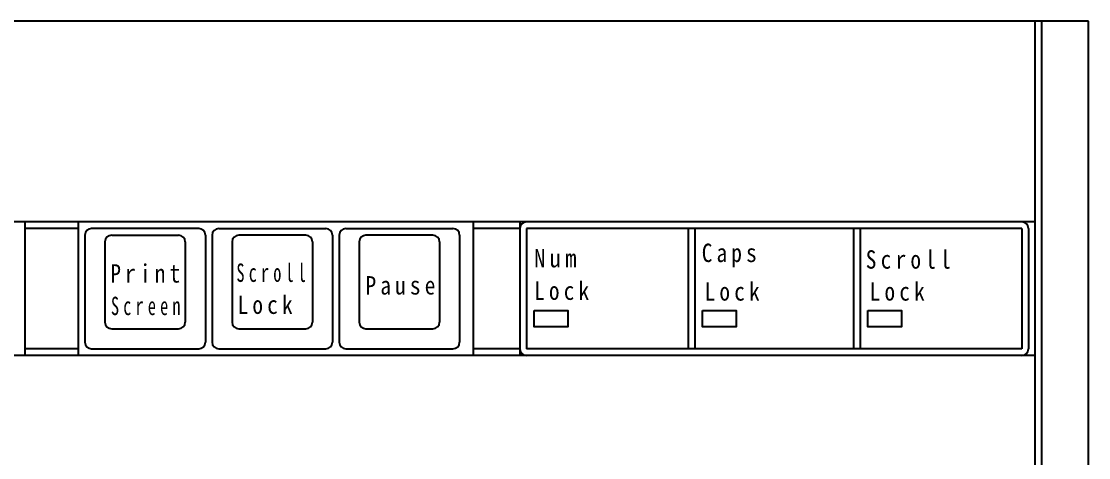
# Model space of a CAD drawing. Units: millimetres, scale not verified. Extents: x -27958 to 16946, y -4245 to 4259.
# Drawn here: x -5048.5 to -4889, y 2631.8 to 2697.1 of the extents above; entities that cross this region are included whole.
import ezdxf

# ---------------------------------------------------------------- set-up
doc = ezdxf.new("R2010")
doc.units = ezdxf.units.MM
doc.header["$LTSCALE"] = 30
doc.layers.add('0-0', color=7, linetype='Continuous', lineweight=35)
doc.styles.add('ＭＳ ゴシック', font='')
doc.styles.get('ＭＳ ゴシック').set_extended_font_data('MS Gothic')

msp = doc.modelspace()

# ---------------------------------------------------------------- linework, layer by layer
at = {"layer": '0-0'}
for p, q in [((-4888.98, 2697.12), (-5340.98, 2697.12)), ((-4896.98, 2630.12), (-4896.98, 2697.12)), ((-4895.98, 2532.12), (-4895.98, 2697.12)), ((-4888.98, 2525.12), (-4888.98, 2697.12)), ((-4896.98, 2667.12), (-5332.98, 2667.12)), ((-5047.98, 2667.12), (-5047.98, 2647.12)), ((-5039.98, 2667.12), (-5039.98, 2647.12)), ((-4980.98, 2667.12), (-4980.98, 2647.12)), ((-4973.98, 2667.12), (-4973.98, 2647.12)), ((-5039.98, 2666.12), (-5047.98, 2666.12)), ((-5021.98, 2666.12), (-5037.98, 2666.12)), ((-5018.98, 2666.12), (-5002.98, 2666.12)), ((-4999.98, 2666.12), (-4983.98, 2666.12)), ((-4973.98, 2666.12), (-4980.98, 2666.12)), ((-4972.98, 2666.12), (-4972.98, 2648.12)), ((-4898.98, 2666.12), (-4972.98, 2666.12)), ((-4948.81, 2666.12), (-4948.81, 2648.12)), ((-4947.81, 2666.12), (-4947.81, 2648.12)), ((-4924.14, 2666.12), (-4924.14, 2648.12)), ((-4923.14, 2666.12), (-4923.14, 2648.12)), ((-4898.98, 2666.12), (-4898.98, 2648.12)), ((-4897.98, 2666.12), (-4897.98, 2648.12)), ((-5038.98, 2665.12), (-5038.98, 2649.12)), ((-5035.98, 2664.12), (-5035.98, 2652.12)), ((-5034.98, 2665.12), (-5024.98, 2665.12)), ((-5023.98, 2664.12), (-5023.98, 2652.12)), ((-5020.98, 2665.12), (-5020.98, 2649.12)), ((-5019.98, 2665.12), (-5019.98, 2649.12)), ((-5016.98, 2664.12), (-5016.98, 2652.12)), ((-5005.98, 2665.12), (-5015.98, 2665.12)), ((-5004.98, 2664.12), (-5004.98, 2652.12)), ((-5001.98, 2665.12), (-5001.98, 2649.12)), ((-5000.98, 2665.12), (-5000.98, 2649.12)), ((-4997.98, 2664.12), (-4997.98, 2652.12)), ((-4986.98, 2665.12), (-4996.98, 2665.12)), ((-4985.98, 2664.12), (-4985.98, 2652.12)), ((-4982.98, 2665.12), (-4982.98, 2649.12)), ((-5034.98, 2651.12), (-5024.98, 2651.12)), ((-5015.98, 2651.12), (-5005.98, 2651.12)), ((-4996.98, 2651.12), (-4986.98, 2651.12)), ((-5039.98, 2648.12), (-5047.98, 2648.12)), ((-5037.98, 2648.12), (-5021.98, 2648.12)), ((-5018.98, 2648.12), (-5002.98, 2648.12)), ((-4999.98, 2648.12), (-4983.98, 2648.12)), ((-4973.98, 2648.12), (-4980.98, 2648.12)), ((-4898.98, 2648.12), (-4972.98, 2648.12)), ((-4896.98, 2647.12), (-5332.98, 2647.12))]:
    msp.add_line(p, q, dxfattribs=at)
for points in [[(-4971.84, 2653.87), (-4966.81, 2653.87), (-4966.81, 2651.43), (-4971.84, 2651.43)], [(-4946.67, 2653.87), (-4941.64, 2653.87), (-4941.64, 2651.43), (-4946.67, 2651.43)], [(-4922, 2653.87), (-4916.97, 2653.87), (-4916.97, 2651.43), (-4922, 2651.43)]]:
    msp.add_lwpolyline(points, close=True, dxfattribs=at)
for centre, start, end in [((-4972.98, 2666.12), 90, 180), ((-4898.98, 2666.12), 0, 90), ((-5037.98, 2665.12), 90, 180), ((-5021.98, 2665.12), 0, 90), ((-5018.98, 2665.12), 90, 180), ((-5002.98, 2665.12), 0, 90), ((-4999.98, 2665.12), 90, 180), ((-4983.98, 2665.12), 0, 90), ((-5034.98, 2664.12), 90, 180), ((-5024.98, 2664.12), 0, 90), ((-5015.98, 2664.12), 90, 180), ((-5005.98, 2664.12), 0, 90), ((-4996.98, 2664.12), 90, 180), ((-4986.98, 2664.12), 0, 90), ((-5034.98, 2652.12), 180, 270), ((-5024.98, 2652.12), 270, 0), ((-5015.98, 2652.12), 180, 270), ((-5005.98, 2652.12), 270, 0), ((-4996.98, 2652.12), 180, 270), ((-4986.98, 2652.12), 270, 0), ((-5037.98, 2649.12), 180, 270), ((-5021.98, 2649.12), 270, 0), ((-5018.98, 2649.12), 180, 270), ((-5002.98, 2649.12), 270, 0), ((-4999.98, 2649.12), 180, 270), ((-4983.98, 2649.12), 270, 0), ((-4972.98, 2648.12), 180, 270), ((-4898.98, 2648.12), 270, 0)]:
    msp.add_arc(centre, 1, start, end, dxfattribs=at)

# ---------------------------------------------------------------- texts
at = {"layer": '0-0', "char_height": 2.749, "attachment_point": 7, "style": 'ＭＳ ゴシック'}
for s, insert in [('\\T1.39;\\W0.85;Caps', (-4946.8, 2660.32)), ('\\T1.38;\\W0.9;Num', (-4971.85, 2660.27)), ('\\T1.4;\\W0.85;Scroll', (-4922.29, 2660.07)), ('\\T1.39;\\W0.85;Print', (-5035.18, 2657.99)), ('\\T1.51;\\W0.65;Scroll', (-5016.34, 2658.09)), ('\\T1.39;\\W0.85;Pause', (-4997.04, 2656.2)), ('\\T1.39;\\W0.85;Lock', (-4971.85, 2655.4)), ('\\T1.39;\\W0.85;Lock', (-4946.37, 2655.29)), ('\\T1.39;\\W0.85;Lock', (-4921.7, 2655.29)), ('\\T1.51;\\W0.65;Screen', (-5035.09, 2653.12)), ('\\T1.39;\\W0.85;Lock', (-5016.16, 2653.3))]:
    msp.add_mtext(s, dxfattribs=dict(at, insert=insert))

doc.saveas('drawing.dxf')
